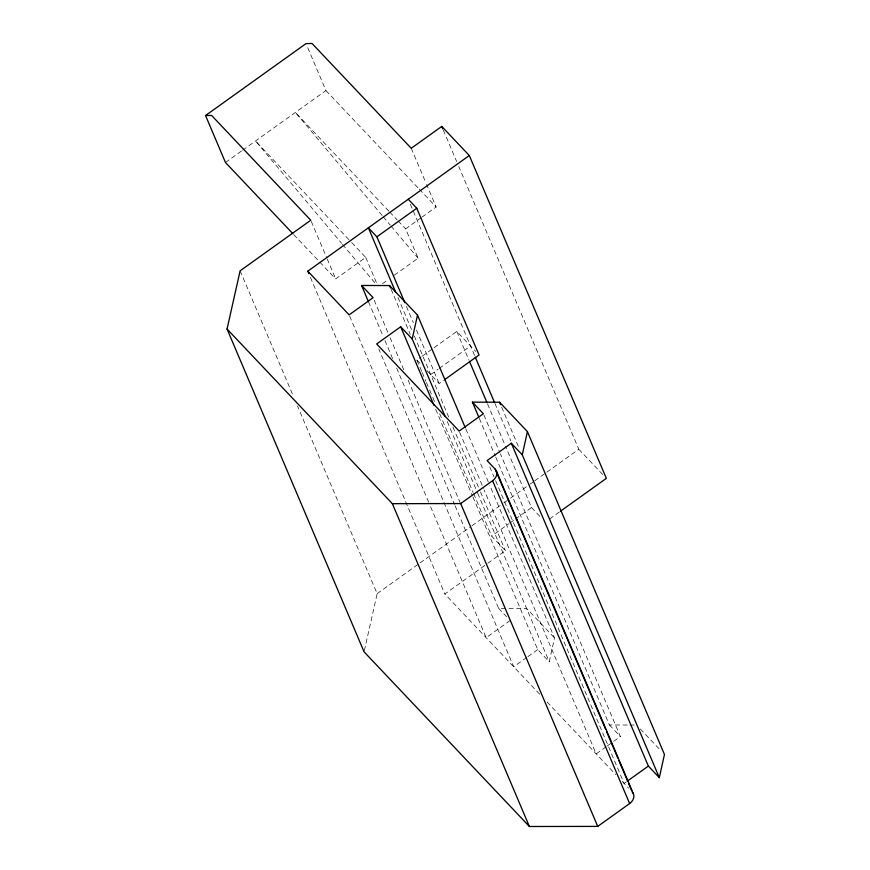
<?xml version="1.0" encoding="UTF-8"?>
<svg xmlns="http://www.w3.org/2000/svg" width="870" height="870" viewBox="0 0 870 870"><rect width="100%" height="100%" fill="white"/><g stroke="black" fill="none" stroke-linecap="round" stroke-linejoin="round"><path stroke-width="0.65" stroke-dasharray="4.35 3.26" d="M472.921 496.955L537.714 649.607L549.253 661.798L554.527 637.928L489.734 485.275M364.378 650.532L377.156 593.655L297.486 405.964M225.482 162.494L241.577 150.967M242.654 150.206L325.945 90.556L307.056 46.066M319.812 262.153L335.689 278.922L365.737 257.411L349.86 240.631M394.36 275.181L418.078 258.194L405.627 228.843L420.884 217.913M421.972 217.13L436.153 206.984L426.604 184.505M382.506 283.674L387.889 279.814M421.656 371.251L416.882 360.006L421.2 356.917M422.276 356.145L433.053 348.424M434.13 347.652L456.772 331.437L475.651 351.393M430.661 374.557L438.208 369.152M439.285 368.38L470.55 345.999M426.985 370.685L439.176 383.561L443.482 380.473M377.156 593.655L419.025 563.673M420.123 562.879L470.811 526.589M471.91 525.795L502.762 503.697M503.871 502.914L509.374 498.967M510.483 498.173L529.21 484.764M530.308 483.97L533.614 481.61M534.724 480.816L545.74 472.921M546.838 472.138L578.8 449.257L458.762 166.464M487.787 563.271L505.405 550.656L491.626 536.094L508.874 523.74M509.95 522.968L514.268 519.879M515.344 519.107L531.516 507.536L505.546 446.343M539.661 694.195L444.842 594.025L486.689 564.054M549.655 518.966L559.464 511.93M510.157 620.506L486.167 637.688L430.4 506.296M526.807 657.415L513.724 666.79L378.809 348.968M527.894 656.643L537.714 649.607M606.086 746.808L596.178 753.898L484.111 489.886M607.184 746.014L612.697 742.077M613.796 741.283L620.397 736.553L500.37 453.77M626.335 781.858L624.127 783.435L494.53 478.119M455.064 505.709L498.619 608.315L526.567 608.391L554.527 637.928M495.78 457.196L609.435 724.971L628.466 725.025M629.826 725.025L635.263 725.047M325.945 90.556L418.405 188.235M419.34 189.225L436.153 206.984M388.814 211.084L295.408 112.415L382.408 215.803M389.749 212.073L397.22 219.969M398.155 220.947L405.627 228.843M578.8 449.257L602.671 474.476M348.924 239.652L255.53 140.983L341.649 243.339M416.882 360.006L420.558 363.888M293.668 234.519L318.888 261.163M531.516 507.536L541.618 518.205M640.331 728.973L659.808 749.548M609.435 724.971L620.397 736.553M498.619 608.315L506.612 616.754M547.078 702.025L615.742 774.572M622.268 781.467L628.608 788.166M383.278 216.837L390.238 225.112M391.108 226.146L418.078 258.194M342.519 244.372L375.579 283.653M443.352 130.174L456.63 161.461M411.238 148.281L426.082 183.255M501.707 407.225L519.238 448.518M410.368 204.232L474.792 355.982M494.932 403.441L510.831 440.905M456.772 331.437L468.963 360.169M487.515 403.876L505.013 445.092M483.905 414.979L499.837 452.52M479.316 418.405L495.247 455.945M489.756 466.853L493.997 476.869M465.831 428.964L489.201 484.014M406.442 306.457L413.304 322.618M416.48 330.078L439.176 383.561M459.675 432.325L483.579 488.635M397.927 297.464L412.184 331.035M414.294 336.016L448.681 417.024M452.922 427.018L479.957 490.702M480.49 491.952L505.405 550.656M391.13 289.308L410.248 334.363M447.278 421.558L477.554 492.877M477.706 493.268L549.253 661.798M422.189 372.501L425.898 381.234M426.43 382.485L429.073 388.727M429.606 389.978L432.26 396.22M432.781 397.47L435.435 403.713M439.676 413.707L473.073 492.387M473.606 493.638L491.626 536.094M435.739 409.368L472.388 495.704M365.737 257.411L377.156 284.316M374.187 300.172L387.998 332.71M390.13 337.712L403.93 370.25M408.182 380.255L460.23 502.882M368.488 301.749L382.833 335.526M384.953 340.54L392.925 359.31M396.644 368.064L454.531 504.459M311.308 221.48L326.685 257.694M327.218 258.945L335.689 278.922M349.664 316.104L429.867 505.046M310.459 277.454L444.842 594.025M240.12 270.831L293.233 395.959"/><path stroke-width="1.3" d="M445.157 416.545L412.217 338.974L417.502 315.092L389.542 285.556L361.583 285.48L368.488 301.749M527.416 431.618L664.452 754.453L659.319 777.66L522.283 454.836L527.416 431.618L499.587 402.223L472.41 402.147L478.783 417.154M632.196 791.95A10.092 7.819 -23 0 1 629.63 803.554L597.733 826.402L529.395 826.5L364.084 651.858L227.048 329.023L240.12 270.831L310.775 220.23L211.595 115.438L205.548 115.536L225.482 162.494L292.733 233.541M205.548 115.536L306.012 43.598L312.047 43.5L411.238 148.281L441.764 126.422L469.311 155.534L606.346 478.359L560.552 511.158M308.872 273.702L307.806 271.19L469.311 155.534M404.865 302.727L376.884 236.814L416.773 208.245L408.258 199.252M412.217 338.974L400.678 326.783L376.688 343.965L459.142 431.074L483.372 413.728L472.41 402.147M444.559 379.701L479.065 354.993L416.773 208.245M522.283 454.836L511.321 443.254L487.091 460.6L495.16 469.126L605.64 729.386M227.048 329.023L392.359 503.676L460.698 503.567L492.594 480.729A10.092 7.819 -23 0 0 495.16 469.126M627.433 781.064L648.357 766.078L511.321 443.254M376.884 236.814L368.369 227.82L395.817 292.483M361.583 285.48L373.132 297.671L349.131 314.853L307.806 271.19M648.357 766.078L659.319 777.66M441.764 126.422L442.83 128.923M499.587 402.223L500.641 404.724M475.314 357.233L494.399 402.19M469.495 361.42L486.982 402.625M496.313 470.822L633.349 793.657M606.705 731.887L617.852 758.172M618.918 760.674L627.411 780.694M628.477 783.196L631.663 790.699M492.594 480.729L629.63 803.554M417.502 315.092L465.298 427.714M389.542 285.556L390.597 288.057M400.678 326.783L434.141 405.605M460.698 503.567L597.733 826.402M392.359 503.676L529.395 826.5"/></g></svg>
